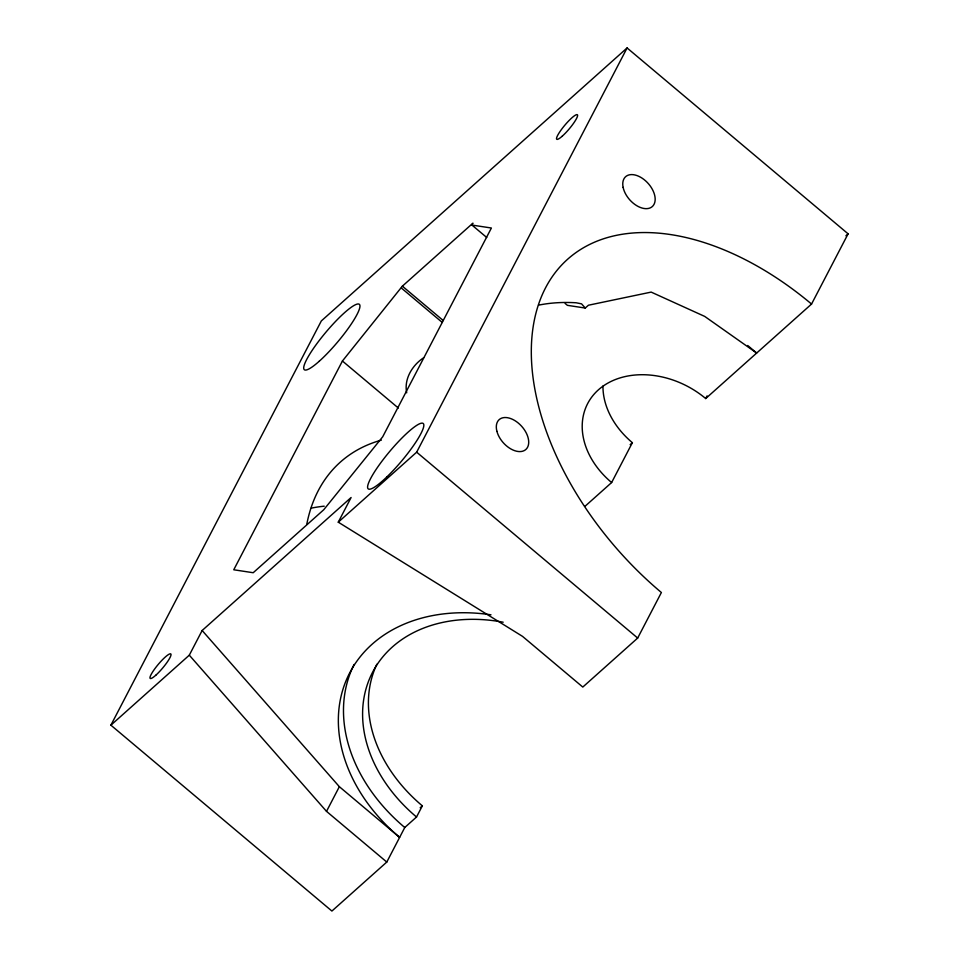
<?xml version="1.0" encoding="UTF-8"?>
<svg xmlns="http://www.w3.org/2000/svg" width="959" height="959" viewBox="0 0 959 959"><rect width="100%" height="100%" fill="white"/><g stroke="black" fill="none" stroke-linecap="round" stroke-linejoin="round"><path stroke-width="1.44" d="M376.851 664.227A146.763 112.587 27.5 0 0 422.344 805.848L416.53 817.008L404.77 827.509L386.789 862.057L331.91 911.05L110.896 725.172L321.325 320.941L627.09 47.95L848.104 233.828L811.554 304.051L705.704 398.548A80.053 61.412 27.5 0 0 598.392 389.845A80.053 61.412 27.5 0 0 611.626 482.545L585.038 506.28M110.896 725.172L189.295 655.177L202.145 630.507L351.102 497.505L338.263 522.176L522.523 636.368L582.796 687.064L637.675 638.059L661.386 592.518A253.5 156.149 48.2 0 1 545.599 287.748A253.5 156.149 48.2 0 1 811.554 304.051M342.423 361.016L233.756 569.778L253.2 572.727L323.758 509.732L382.713 436.777L491.392 228.014L471.948 225.065L472.931 223.159L402.372 286.166L342.423 361.016L398.357 408.054M338.263 522.176L416.662 452.18L627.09 47.95M386.789 862.057L326.516 811.362L339.354 786.692L202.145 630.507M611.626 482.545L632.377 442.686A80.053 61.412 27.5 0 1 602.959 386.033M705.704 398.548L707.095 395.887M420.186 807.79L422.344 805.848M565.115 303.416L567.38 305.334L585.266 308.043L588.418 305.226L651.173 292.099L704.709 316.41L756.675 353.044L747.696 345.492M845.91 235.782L848.104 233.828M630.159 444.664L632.377 442.686M423.626 357.779C412.322 365.187 403.871 379.009 406.688 392.818M471.948 225.065L486.716 237.484M402.372 286.166L443.274 320.558M401.389 288.06L442.291 322.464M416.662 452.18L637.675 638.059M339.354 786.692L399.627 837.375A166.77 127.943 27.5 0 1 345.959 680.938A166.77 127.943 27.5 0 1 490.996 614.815M585.266 308.043L581.562 303.859L576.191 302.78A253.5 156.149 48.2 0 0 538.55 305.154M189.295 655.177L326.516 811.362M416.53 817.008A146.763 112.587 27.5 0 1 370.282 677.03A146.763 112.587 27.5 0 1 503.187 622.211M404.77 827.509A166.77 127.943 27.5 0 1 354.087 664.479M311.184 508.15A253.5 156.149 48.2 0 1 324.226 506.184M306.784 524.285A253.5 156.149 48.2 0 1 381.346 440.133M562.334 136.094A16.015 2.865 -49.9 0 0 577.594 115.152A16.015 2.865 -49.9 0 0 561.291 129.705A16.015 2.865 -49.9 0 0 562.334 136.094M155.754 675.268A16.015 2.865 -49.9 0 0 171.014 654.326A16.015 2.865 -49.9 0 0 154.723 668.879A16.015 2.865 -49.9 0 0 155.754 675.268M386.849 476.935A42.699 7.636 -49.9 0 0 423.231 423.518A42.699 7.636 -49.9 0 0 377.043 468.04A42.699 7.636 -49.9 0 0 386.849 476.935M319.215 361.267A42.699 7.636 -49.9 0 0 359.913 305.43A42.699 7.636 -49.9 0 0 316.458 344.221A42.699 7.636 -49.9 0 0 319.215 361.267M623.122 187.365A20.007 12.323 48.2 0 0 649.806 208.055A20.007 12.323 48.2 0 0 643.957 179.489A20.007 12.323 48.2 0 0 623.122 187.365M496.906 431.31A20.007 12.323 48.2 0 0 524.07 450.67A20.007 12.323 48.2 0 0 516.529 421.696A20.007 12.323 48.2 0 0 496.906 431.31"/></g></svg>
